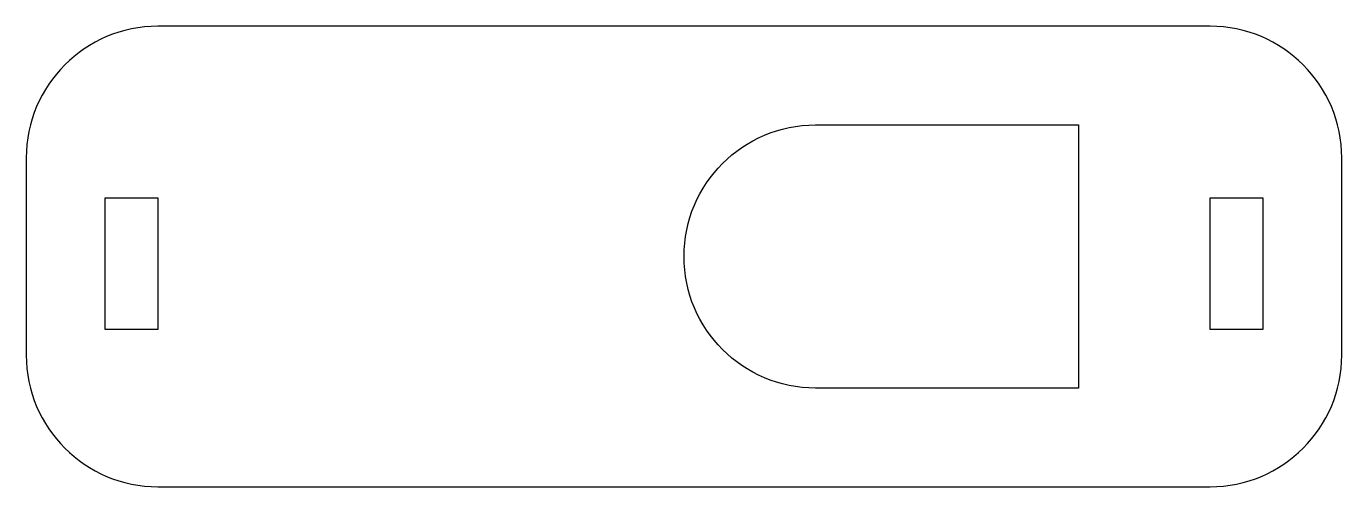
# Model space of a CAD drawing. Header units: millimetres. Extents: x -50 to 50, y -18 to 18.
import ezdxf

# ---------------------------------------------------------------- set-up
doc = ezdxf.new("R2010")
doc.units = ezdxf.units.MM

msp = doc.modelspace()

# ---------------------------------------------------------------- linework, layer by layer
for points in [[(40, -17.5, 0.41421), (50, -7.5), (50, 7.5, 0.41421), (40, 17.5), (-40, 17.5, 0.41421), (-50, 7.5), (-50, -7.5, 0.41421), (-40, -17.5)], [(30, -10), (10, -10, -1), (10, 10), (30, 10)]]:
    msp.add_lwpolyline(points, format="xyb", close=True)
for points in [[(-40, -5.55), (-44, -5.55), (-44, 4.45), (-40, 4.45)], [(40, 4.45), (44, 4.45), (44, -5.55), (40, -5.55)]]:
    msp.add_lwpolyline(points, close=True)

doc.saveas('drawing.dxf')
